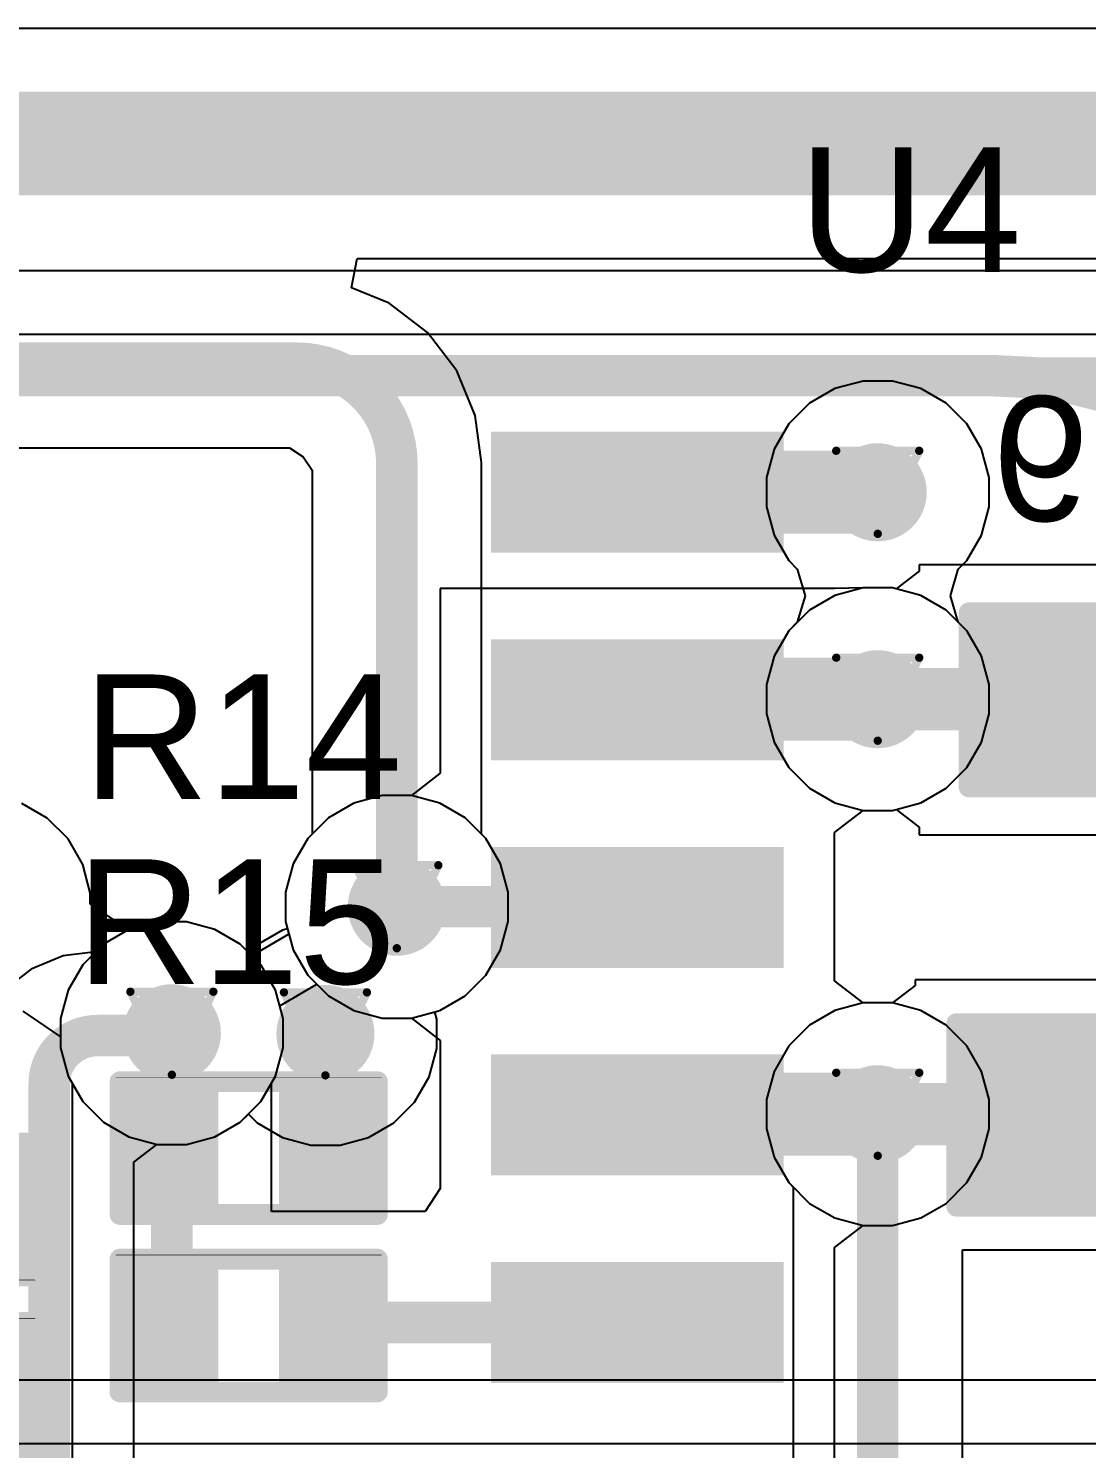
# Model space of a CAD drawing. Header units: inches. Extents: x 0 to 35.2, y -0.7 to 15.9.
# Drawn here: x 1.9384 to 2.1933, y 0.8435 to 1.1857 of the extents above; entities that cross this region are included whole.
import ezdxf

# ---------------------------------------------------------------- set-up
doc = ezdxf.new("R2010")
doc.units = ezdxf.units.IN
doc.header["$MEASUREMENT"] = 0
for name, color, linetype in [('Bottom Layer', 5, 'Continuous'), ('Bottom Overlay', 54, 'Continuous'), ('Bottom Paste', 16, 'Continuous'), ('Bottom Solder', 6, 'Continuous'), ('Drill Drawing', 1, 'Continuous'), ('GND1', 16, 'Continuous'), ('GND2', 76, 'Continuous'), ('Top Layer', 1, 'Continuous'), ('Top Overlay', 2, 'Continuous'), ('Top Paste', 8, 'Continuous'), ('Top Solder', 216, 'Continuous'), ('Via Holes', 16, 'Continuous')]:
    doc.layers.add(name, color=color, linetype=linetype)
doc.styles.add('Arial', font='', dxfattribs={"height": 0.2})
doc.styles.get('Arial').set_extended_font_data('Arial')

# ---------------------------------------------------------------- blocks, each defined once
blk = doc.blocks.new('SOIC_16_300____23')
at = {"layer": 'Top Layer'}
for points in [[(0.15945, 0.03681), (0.22441, 0.03681), (0.22441, 0.01319), (0.15945, 0.01319)], [(0.15945, -0.01319), (0.22441, -0.01319), (0.22441, -0.03681), (0.15945, -0.03681)], [(0.15945, -0.06319), (0.22441, -0.06319), (0.22441, -0.08681), (0.15945, -0.08681)], [(0.15945, -0.11319), (0.22441, -0.11319), (0.22441, -0.13681), (0.15945, -0.13681)], [(0.15945, -0.16319), (0.22441, -0.16319), (0.22441, -0.18681), (0.15945, -0.18681)]]:
    blk.add_hatch(color=1, dxfattribs=at).paths.add_polyline_path(points)
at = {"layer": 'Top Paste'}
for points in [[(0.15945, 0.03681), (0.22441, 0.03681), (0.22441, 0.01319), (0.15945, 0.01319)], [(0.15945, -0.01319), (0.22441, -0.01319), (0.22441, -0.03681), (0.15945, -0.03681)], [(0.15945, -0.06319), (0.22441, -0.06319), (0.22441, -0.08681), (0.15945, -0.08681)], [(0.15945, -0.11319), (0.22441, -0.11319), (0.22441, -0.13681), (0.15945, -0.13681)], [(0.15945, -0.16319), (0.22441, -0.16319), (0.22441, -0.18681), (0.15945, -0.18681)]]:
    blk.add_hatch(color=8, dxfattribs=at).paths.add_polyline_path(points)
at = {"layer": 'Top Solder'}
for points in [[(0.15669, 0.03957), (0.22717, 0.03957), (0.22717, 0.01043), (0.15669, 0.01043)], [(0.15669, -0.01043), (0.22717, -0.01043), (0.22717, -0.03957), (0.15669, -0.03957)], [(0.15669, -0.06043), (0.22717, -0.06043), (0.22717, -0.08957), (0.15669, -0.08957)], [(0.15669, -0.11043), (0.22717, -0.11043), (0.22717, -0.13957), (0.15669, -0.13957)], [(0.15669, -0.16043), (0.22717, -0.16043), (0.22717, -0.18957), (0.15669, -0.18957)]]:
    blk.add_hatch(color=216, dxfattribs=at).paths.add_polyline_path(points)
at = {"layer": 'Top Overlay', "const_width": 0.005}
blk.add_lwpolyline([(0.151, -0.205), (-0.142, -0.205)], dxfattribs=at)
at = {"layer": 'Top Overlay', "const_width": 0.0025}
blk.add_lwpolyline([(0.14975, -0.205, 1), (0.15225, -0.205, 1)], format="xyb", close=True, dxfattribs=at)
blk = doc.blocks.new('S______B______B_33')
at = {"layer": 'Bottom Layer'}
for points in [[(-0.015, 0.0175), (-0.015, -0.0175), (-0.045, -0.0175), (-0.045, 0.0175)], [(0.045, 0.0175), (0.045, -0.0175), (0.015, -0.0175), (0.015, 0.0175)]]:
    blk.add_hatch(color=5, dxfattribs=at).paths.add_polyline_path(points)
at = {"layer": 'Bottom Paste'}
for points in [[(-0.015, 0.0175), (-0.015, -0.0175), (-0.045, -0.0175), (-0.045, 0.0175)], [(0.045, 0.0175), (0.045, -0.0175), (0.015, -0.0175), (0.015, 0.0175)]]:
    blk.add_hatch(color=16, dxfattribs=at).paths.add_polyline_path(points)
at = {"layer": 'Bottom Solder'}
for points in [[(-0.011, 0.0215), (-0.011, -0.0215), (-0.049, -0.0215), (-0.049, 0.0215)], [(0.049, 0.0215), (0.049, -0.0215), (0.011, -0.0215), (0.011, 0.0215)]]:
    blk.add_hatch(color=6, dxfattribs=at).paths.add_polyline_path(points)
at = {"layer": 'Bottom Overlay', "const_width": 0.005}
for points in [[(0.05, 0.022), (-0.05, 0.022)], [(-0.05, 0.022), (-0.05, -0.022)], [(0.05, 0.022), (0.05, -0.022)], [(0.05, -0.022), (-0.05, -0.022)]]:
    blk.add_lwpolyline(points, dxfattribs=at)
at = {"layer": 'Bottom Overlay', "const_width": 0.0025}
for points in [[(-0.05125, 0.022, 1), (-0.04875, 0.022, 1)], [(-0.05125, 0.022, 1), (-0.04875, 0.022, 1)], [(0.04875, 0.022, 1), (0.05125, 0.022, 1)], [(0.04875, 0.022, 1), (0.05125, 0.022, 1)], [(-0.05125, -0.022, 1), (-0.04875, -0.022, 1)], [(-0.05125, -0.022, 1), (-0.04875, -0.022, 1)], [(0.04875, -0.022, 1), (0.05125, -0.022, 1)], [(0.04875, -0.022, 1), (0.05125, -0.022, 1)]]:
    blk.add_lwpolyline(points, format="xyb", close=True, dxfattribs=at)
blk = doc.blocks.new('R___0402_43')
at = {"layer": 'Top Layer'}
for points in [[(-0.0275, -0.0125), (-0.0275, 0.0125), (-0.0095, 0.0125), (-0.0095, -0.0125)], [(0.0095, -0.0125), (0.0095, 0.0125), (0.0275, 0.0125), (0.0275, -0.0125)]]:
    blk.add_hatch(color=1, dxfattribs=at).paths.add_polyline_path(points)
at = {"layer": 'Top Paste'}
for points in [[(-0.0275, -0.0125), (-0.0275, 0.0125), (-0.0095, 0.0125), (-0.0095, -0.0125)], [(0.0095, -0.0125), (0.0095, 0.0125), (0.0275, 0.0125), (0.0275, -0.0125)]]:
    blk.add_hatch(color=8, dxfattribs=at).paths.add_polyline_path(points)
at = {"layer": 'Top Solder'}
for points in [[(-0.02967, -0.01467), (-0.02967, 0.01467), (-0.00733, 0.01467), (-0.00733, -0.01467)], [(0.00733, -0.01467), (0.00733, 0.01467), (0.02967, 0.01467), (0.02967, -0.01467)]]:
    blk.add_hatch(color=216, dxfattribs=at).paths.add_polyline_path(points)
at = {"layer": 'Top Overlay'}
for points, const_width in [([(-0.031, -0.016), (-0.031, 0.016)], 0.005), ([(-0.031, 0.016), (0.031, 0.016)], 0.005), ([(0.031, -0.016), (0.031, 0.016)], 0.005), ([(-0.031, -0.016), (0.031, -0.016)], 0.005), ([(-0.032, -0.017), (0.032, -0.017)], 0.000127)]:
    blk.add_lwpolyline(points, dxfattribs=dict(at, const_width=const_width))
for points, const_width in [([(-0.03225, 0.016, 1), (-0.02975, 0.016, 1)], 0.0025), ([(-0.03225, 0.016, 1), (-0.02975, 0.016, 1)], 0.0025), ([(0.02975, 0.016, 1), (0.03225, 0.016, 1)], 0.0025), ([(0.02975, 0.016, 1), (0.03225, 0.016, 1)], 0.0025), ([(-0.03225, -0.016, 1), (-0.02975, -0.016, 1)], 0.0025), ([(-0.03225, -0.016, 1), (-0.02975, -0.016, 1)], 0.0025), ([(0.02975, -0.016, 1), (0.03225, -0.016, 1)], 0.0025), ([(0.02975, -0.016, 1), (0.03225, -0.016, 1)], 0.0025), ([(-0.03203, -0.017, 1), (-0.03197, -0.017, 1)], 0.0000635), ([(0.03197, -0.017, 1), (0.03203, -0.017, 1)], 0.0000635)]:
    blk.add_lwpolyline(points, format="xyb", close=True, dxfattribs=dict(at, const_width=const_width))
blk = doc.blocks.new('R___0402_44')
at = {"layer": 'Top Layer'}
for points in [[(-0.0275, -0.0125), (-0.0275, 0.0125), (-0.0095, 0.0125), (-0.0095, -0.0125)], [(0.0095, -0.0125), (0.0095, 0.0125), (0.0275, 0.0125), (0.0275, -0.0125)]]:
    blk.add_hatch(color=1, dxfattribs=at).paths.add_polyline_path(points)
at = {"layer": 'Top Paste'}
for points in [[(-0.0275, -0.0125), (-0.0275, 0.0125), (-0.0095, 0.0125), (-0.0095, -0.0125)], [(0.0095, -0.0125), (0.0095, 0.0125), (0.0275, 0.0125), (0.0275, -0.0125)]]:
    blk.add_hatch(color=8, dxfattribs=at).paths.add_polyline_path(points)
at = {"layer": 'Top Solder'}
for points in [[(-0.02967, -0.01467), (-0.02967, 0.01467), (-0.00733, 0.01467), (-0.00733, -0.01467)], [(0.00733, -0.01467), (0.00733, 0.01467), (0.02967, 0.01467), (0.02967, -0.01467)]]:
    blk.add_hatch(color=216, dxfattribs=at).paths.add_polyline_path(points)
at = {"layer": 'Top Overlay'}
for points, const_width in [([(-0.031, 0.016), (-0.031, -0.016)], 0.005), ([(0.031, 0.016), (-0.031, 0.016)], 0.005), ([(0.031, 0.016), (0.031, -0.016)], 0.005), ([(0.031, -0.016), (-0.031, -0.016)], 0.005), ([(0.032, -0.017), (-0.032, -0.017)], 0.000127)]:
    blk.add_lwpolyline(points, dxfattribs=dict(at, const_width=const_width))
for points, const_width in [([(-0.03225, 0.016, 1), (-0.02975, 0.016, 1)], 0.0025), ([(-0.03225, 0.016, 1), (-0.02975, 0.016, 1)], 0.0025), ([(0.02975, 0.016, 1), (0.03225, 0.016, 1)], 0.0025), ([(0.02975, 0.016, 1), (0.03225, 0.016, 1)], 0.0025), ([(-0.03225, -0.016, 1), (-0.02975, -0.016, 1)], 0.0025), ([(-0.03225, -0.016, 1), (-0.02975, -0.016, 1)], 0.0025), ([(0.02975, -0.016, 1), (0.03225, -0.016, 1)], 0.0025), ([(0.02975, -0.016, 1), (0.03225, -0.016, 1)], 0.0025), ([(-0.03203, -0.017, 1), (-0.03197, -0.017, 1)], 0.0000635), ([(0.03197, -0.017, 1), (0.03203, -0.017, 1)], 0.0000635)]:
    blk.add_lwpolyline(points, format="xyb", close=True, dxfattribs=dict(at, const_width=const_width))
blk = doc.blocks.new('R___0603_B_90')
at = {"layer": 'Bottom Layer'}
for points in [[(-0.045, -0.0175), (-0.045, 0.0175), (-0.015, 0.0175), (-0.015, -0.0175)], [(0.015, -0.0175), (0.015, 0.0175), (0.045, 0.0175), (0.045, -0.0175)]]:
    blk.add_hatch(color=5, dxfattribs=at).paths.add_polyline_path(points)
at = {"layer": 'Bottom Paste'}
for points in [[(-0.045, -0.0175), (-0.045, 0.0175), (-0.015, 0.0175), (-0.015, -0.0175)], [(0.015, -0.0175), (0.015, 0.0175), (0.045, 0.0175), (0.045, -0.0175)]]:
    blk.add_hatch(color=16, dxfattribs=at).paths.add_polyline_path(points)
at = {"layer": 'Bottom Solder'}
for points in [[(-0.049, -0.0215), (-0.049, 0.0215), (-0.011, 0.0215), (-0.011, -0.0215)], [(0.011, -0.0215), (0.011, 0.0215), (0.049, 0.0215), (0.049, -0.0215)]]:
    blk.add_hatch(color=6, dxfattribs=at).paths.add_polyline_path(points)
at = {"layer": 'Bottom Overlay', "const_width": 0.005}
for points in [[(-0.048, 0.021), (0.048, 0.021)], [(-0.048, -0.021), (-0.048, 0.021)], [(0.048, -0.021), (0.048, 0.021)], [(-0.048, -0.021), (0.048, -0.021)]]:
    blk.add_lwpolyline(points, dxfattribs=at)
at = {"layer": 'Bottom Overlay', "const_width": 0.0025}
for points in [[(-0.04925, 0.021, 1), (-0.04675, 0.021, 1)], [(-0.04925, 0.021, 1), (-0.04675, 0.021, 1)], [(0.04675, 0.021, 1), (0.04925, 0.021, 1)], [(0.04675, 0.021, 1), (0.04925, 0.021, 1)], [(-0.04925, -0.021, 1), (-0.04675, -0.021, 1)], [(-0.04925, -0.021, 1), (-0.04675, -0.021, 1)], [(0.04675, -0.021, 1), (0.04925, -0.021, 1)], [(0.04675, -0.021, 1), (0.04925, -0.021, 1)]]:
    blk.add_lwpolyline(points, format="xyb", close=True, dxfattribs=at)
blk = doc.blocks.new('R___0402_94')
at = {"layer": 'Top Layer'}
for points in [[(-0.0275, -0.0125), (-0.0275, 0.0125), (-0.0095, 0.0125), (-0.0095, -0.0125)], [(0.0095, -0.0125), (0.0095, 0.0125), (0.0275, 0.0125), (0.0275, -0.0125)]]:
    blk.add_hatch(color=1, dxfattribs=at).paths.add_polyline_path(points)
at = {"layer": 'Top Paste'}
for points in [[(-0.0275, -0.0125), (-0.0275, 0.0125), (-0.0095, 0.0125), (-0.0095, -0.0125)], [(0.0095, -0.0125), (0.0095, 0.0125), (0.0275, 0.0125), (0.0275, -0.0125)]]:
    blk.add_hatch(color=8, dxfattribs=at).paths.add_polyline_path(points)
at = {"layer": 'Top Solder'}
for points in [[(-0.02967, -0.01467), (-0.02967, 0.01467), (-0.00733, 0.01467), (-0.00733, -0.01467)], [(0.00733, -0.01467), (0.00733, 0.01467), (0.02967, 0.01467), (0.02967, -0.01467)]]:
    blk.add_hatch(color=216, dxfattribs=at).paths.add_polyline_path(points)
at = {"layer": 'Top Overlay'}
for points, const_width in [([(0.031, 0.016), (-0.031, 0.016)], 0.005), ([(-0.031, 0.016), (-0.031, -0.016)], 0.005), ([(0.031, 0.016), (0.031, -0.016)], 0.005), ([(0.031, -0.016), (-0.031, -0.016)], 0.005), ([(0.032, -0.017), (-0.032, -0.017)], 0.000127)]:
    blk.add_lwpolyline(points, dxfattribs=dict(at, const_width=const_width))
for points, const_width in [([(-0.03225, 0.016, 1), (-0.02975, 0.016, 1)], 0.0025), ([(-0.03225, 0.016, 1), (-0.02975, 0.016, 1)], 0.0025), ([(0.02975, 0.016, 1), (0.03225, 0.016, 1)], 0.0025), ([(0.02975, 0.016, 1), (0.03225, 0.016, 1)], 0.0025), ([(-0.03225, -0.016, 1), (-0.02975, -0.016, 1)], 0.0025), ([(-0.03225, -0.016, 1), (-0.02975, -0.016, 1)], 0.0025), ([(0.02975, -0.016, 1), (0.03225, -0.016, 1)], 0.0025), ([(0.02975, -0.016, 1), (0.03225, -0.016, 1)], 0.0025), ([(-0.03203, -0.017, 1), (-0.03197, -0.017, 1)], 0.0000635), ([(0.03197, -0.017, 1), (0.03203, -0.017, 1)], 0.0000635)]:
    blk.add_lwpolyline(points, format="xyb", close=True, dxfattribs=dict(at, const_width=const_width))
blk = doc.blocks.new('R___0402_95')
at = {"layer": 'Top Layer'}
for points in [[(-0.0275, -0.0125), (-0.0275, 0.0125), (-0.0095, 0.0125), (-0.0095, -0.0125)], [(0.0095, -0.0125), (0.0095, 0.0125), (0.0275, 0.0125), (0.0275, -0.0125)]]:
    blk.add_hatch(color=1, dxfattribs=at).paths.add_polyline_path(points)
at = {"layer": 'Top Paste'}
for points in [[(-0.0275, -0.0125), (-0.0275, 0.0125), (-0.0095, 0.0125), (-0.0095, -0.0125)], [(0.0095, -0.0125), (0.0095, 0.0125), (0.0275, 0.0125), (0.0275, -0.0125)]]:
    blk.add_hatch(color=8, dxfattribs=at).paths.add_polyline_path(points)
at = {"layer": 'Top Solder'}
for points in [[(-0.02967, -0.01467), (-0.02967, 0.01467), (-0.00733, 0.01467), (-0.00733, -0.01467)], [(0.00733, -0.01467), (0.00733, 0.01467), (0.02967, 0.01467), (0.02967, -0.01467)]]:
    blk.add_hatch(color=216, dxfattribs=at).paths.add_polyline_path(points)
at = {"layer": 'Top Overlay'}
for points, const_width in [([(0.031, 0.016), (-0.031, 0.016)], 0.005), ([(-0.031, 0.016), (-0.031, -0.016)], 0.005), ([(0.031, 0.016), (0.031, -0.016)], 0.005), ([(0.031, -0.016), (-0.031, -0.016)], 0.005), ([(0.032, -0.017), (-0.032, -0.017)], 0.000127)]:
    blk.add_lwpolyline(points, dxfattribs=dict(at, const_width=const_width))
for points, const_width in [([(-0.03225, 0.016, 1), (-0.02975, 0.016, 1)], 0.0025), ([(-0.03225, 0.016, 1), (-0.02975, 0.016, 1)], 0.0025), ([(0.02975, 0.016, 1), (0.03225, 0.016, 1)], 0.0025), ([(0.02975, 0.016, 1), (0.03225, 0.016, 1)], 0.0025), ([(-0.03225, -0.016, 1), (-0.02975, -0.016, 1)], 0.0025), ([(-0.03225, -0.016, 1), (-0.02975, -0.016, 1)], 0.0025), ([(0.02975, -0.016, 1), (0.03225, -0.016, 1)], 0.0025), ([(0.02975, -0.016, 1), (0.03225, -0.016, 1)], 0.0025), ([(-0.03203, -0.017, 1), (-0.03197, -0.017, 1)], 0.0000635), ([(0.03197, -0.017, 1), (0.03203, -0.017, 1)], 0.0000635)]:
    blk.add_lwpolyline(points, format="xyb", close=True, dxfattribs=dict(at, const_width=const_width))

msp = doc.modelspace()

# ---------------------------------------------------------------- hatches: boundary and pattern name
at = {"layer": 'Bottom Layer'}
h = msp.add_hatch(color=5, dxfattribs=at)
edge = h.paths.add_edge_path()
edge.add_arc((2.14296, 1.07389), 0.01181, 0, 360)
h = msp.add_hatch(color=5, dxfattribs=at)
edge = h.paths.add_edge_path()
edge.add_arc((2.14296, 1.02404), 0.01181, 0, 360)
h = msp.add_hatch(color=5, dxfattribs=at)
edge = h.paths.add_edge_path()
edge.add_arc((2.02712, 0.97404), 0.01181, 0, 360)
h = msp.add_hatch(color=5, dxfattribs=at)
edge = h.paths.add_edge_path()
edge.add_arc((1.97293, 0.94356), 0.01181, 0, 360)
h = msp.add_hatch(color=5, dxfattribs=at)
edge = h.paths.add_edge_path()
edge.add_arc((2.00992, 0.94341), 0.01181, 0, 360)
h = msp.add_hatch(color=5, dxfattribs=at)
edge = h.paths.add_edge_path()
edge.add_arc((2.14296, 0.92404), 0.01181, 0, 360)
at = {"layer": 'GND1'}
h = msp.add_hatch(color=16, dxfattribs=at)
edge = h.paths.add_edge_path()
edge.add_arc((2.14296, 1.07389), 0.01181, 0, 360)
h = msp.add_hatch(color=16, dxfattribs=at)
edge = h.paths.add_edge_path()
edge.add_arc((2.14296, 1.02404), 0.01181, 0, 360)
h = msp.add_hatch(color=16, dxfattribs=at)
edge = h.paths.add_edge_path()
edge.add_arc((2.02712, 0.97404), 0.01181, 0, 360)
h = msp.add_hatch(color=16, dxfattribs=at)
edge = h.paths.add_edge_path()
edge.add_arc((1.97293, 0.94356), 0.01181, 0, 360)
h = msp.add_hatch(color=16, dxfattribs=at)
edge = h.paths.add_edge_path()
edge.add_arc((2.00992, 0.94341), 0.01181, 0, 360)
h = msp.add_hatch(color=16, dxfattribs=at)
edge = h.paths.add_edge_path()
edge.add_arc((2.14296, 0.92404), 0.01181, 0, 360)
at = {"layer": 'GND2'}
h = msp.add_hatch(color=76, dxfattribs=at)
edge = h.paths.add_edge_path()
edge.add_arc((2.14296, 1.07389), 0.01181, 0, 360)
h = msp.add_hatch(color=76, dxfattribs=at)
edge = h.paths.add_edge_path()
edge.add_arc((2.14296, 1.02404), 0.01181, 0, 360)
h = msp.add_hatch(color=76, dxfattribs=at)
edge = h.paths.add_edge_path()
edge.add_arc((2.02712, 0.97404), 0.01181, 0, 360)
h = msp.add_hatch(color=76, dxfattribs=at)
edge = h.paths.add_edge_path()
edge.add_arc((1.97293, 0.94356), 0.01181, 0, 360)
h = msp.add_hatch(color=76, dxfattribs=at)
edge = h.paths.add_edge_path()
edge.add_arc((2.00992, 0.94341), 0.01181, 0, 360)
h = msp.add_hatch(color=76, dxfattribs=at)
edge = h.paths.add_edge_path()
edge.add_arc((2.14296, 0.92404), 0.01181, 0, 360)
at = {"layer": 'Top Layer'}
h = msp.add_hatch(color=1, dxfattribs=at)
edge = h.paths.add_edge_path()
edge.add_arc((2.14296, 1.07389), 0.01181, 0, 360)
h = msp.add_hatch(color=1, dxfattribs=at)
edge = h.paths.add_edge_path()
edge.add_arc((2.14296, 1.02404), 0.01181, 0, 360)
h = msp.add_hatch(color=1, dxfattribs=at)
edge = h.paths.add_edge_path()
edge.add_arc((2.02712, 0.97404), 0.01181, 0, 360)
h = msp.add_hatch(color=1, dxfattribs=at)
edge = h.paths.add_edge_path()
edge.add_arc((1.97293, 0.94356), 0.01181, 0, 360)
h = msp.add_hatch(color=1, dxfattribs=at)
edge = h.paths.add_edge_path()
edge.add_arc((2.00992, 0.94341), 0.01181, 0, 360)
h = msp.add_hatch(color=1, dxfattribs=at)
edge = h.paths.add_edge_path()
edge.add_arc((2.14296, 0.92404), 0.01181, 0, 360)
at = {"layer": 'Via Holes'}
h = msp.add_hatch(color=7, dxfattribs=at)
edge = h.paths.add_edge_path()
edge.add_arc((2.14296, 1.07389), 0.00591, 0, 360)
h = msp.add_hatch(color=7, dxfattribs=at)
edge = h.paths.add_edge_path()
edge.add_arc((2.14296, 1.02404), 0.00591, 0, 360)
h = msp.add_hatch(color=7, dxfattribs=at)
edge = h.paths.add_edge_path()
edge.add_arc((2.02712, 0.97404), 0.00591, 0, 360)
h = msp.add_hatch(color=7, dxfattribs=at)
edge = h.paths.add_edge_path()
edge.add_arc((1.97293, 0.94356), 0.00591, 0, 360)
h = msp.add_hatch(color=7, dxfattribs=at)
edge = h.paths.add_edge_path()
edge.add_arc((2.00992, 0.94341), 0.00591, 0, 360)
h = msp.add_hatch(color=7, dxfattribs=at)
edge = h.paths.add_edge_path()
edge.add_arc((2.14296, 0.92404), 0.00591, 0, 360)

# ---------------------------------------------------------------- linework, layer by layer
at = {"layer": 'Bottom Layer'}
for p, q in [((2.27209, 1.18565), (1.6779, 1.18565)), ((2.01618, 1.12318), (2.01757, 1.13018)), ((2.01757, 1.13018), (2.27209, 1.13018)), ((2.02525, 1.11942), (2.01618, 1.12318)), ((2.03447, 1.11235), (2.02525, 1.11942)), ((2.04154, 1.10313), (2.03447, 1.11235)), ((2.04598, 1.0924), (2.04154, 1.10313)), ((2.04748, 1.08105), (2.04598, 1.0924)), ((1.72006, 1.08461), (2.00129, 1.08461)), ((2.00129, 1.08461), (2.00452, 1.0824)), ((2.00452, 1.0824), (2.00673, 1.07918)), ((2.00673, 1.07918), (2.00673, 0.99156)), ((2.04751, 1.08088), (2.04748, 1.08105)), ((2.04751, 0.99156), (2.04751, 1.08088)), ((2.15297, 1.05486), (2.14742, 1.0506)), ((2.21648, 1.05639), (2.15297, 1.05639)), ((2.15297, 1.05639), (2.15297, 1.05486)), ((2.13943, 1.05085), (2.13261, 1.04902)), ((2.14649, 1.05085), (2.13943, 1.05085)), ((2.14742, 1.0506), (2.14649, 1.05085)), ((2.13261, 1.04902), (2.1265, 1.04549)), ((2.1265, 1.04549), (2.12151, 1.0405)), ((2.12151, 1.0405), (2.11798, 1.03438)), ((2.11798, 1.03438), (2.11615, 1.02757)), ((2.11615, 1.02757), (2.11615, 1.02051)), ((2.11615, 1.02051), (2.11798, 1.01369)), ((2.11798, 1.01369), (2.12151, 1.00757)), ((2.12151, 1.00757), (2.1265, 1.00258)), ((2.1265, 1.00258), (2.13261, 0.99905)), ((2.13261, 0.99905), (2.13943, 0.99722)), ((2.13943, 0.99722), (2.14649, 0.99722)), ((2.14649, 0.99722), (2.14742, 0.99747)), ((2.14742, 0.99747), (2.15297, 0.99321)), ((2.15297, 0.99321), (2.15297, 0.99139)), ((2.00567, 0.9905), (2.00214, 0.98438)), ((2.00673, 0.99156), (2.00567, 0.9905)), ((2.04857, 0.9905), (2.04751, 0.99156)), ((2.0521, 0.98438), (2.04857, 0.9905)), ((2.15297, 0.99139), (2.27297, 0.99139)), ((2.00214, 0.98438), (2.00031, 0.97757)), ((2.05393, 0.97757), (2.0521, 0.98438)), ((2.00031, 0.97757), (2.00031, 0.97051)), ((2.05393, 0.97051), (2.05393, 0.97757)), ((1.96258, 0.96854), (1.95647, 0.96501)), ((1.9694, 0.97037), (1.96258, 0.96854)), ((1.97646, 0.97037), (1.9694, 0.97037)), ((1.98328, 0.96854), (1.97646, 0.97037)), ((1.98939, 0.96501), (1.98328, 0.96854)), ((2.00031, 0.97051), (2.00214, 0.96369)), ((2.0521, 0.96369), (2.05393, 0.97051)), ((1.95647, 0.96501), (1.95481, 0.96335)), ((1.99438, 0.96002), (1.98939, 0.96501)), ((1.94675, 0.96219), (1.93906, 0.959)), ((1.95323, 0.96304), (1.94675, 0.96219)), ((1.95481, 0.96335), (1.95323, 0.96304)), ((2.00214, 0.96369), (2.00567, 0.95757)), ((2.04857, 0.95757), (2.0521, 0.96369)), ((1.93906, 0.959), (1.93245, 0.95393)), ((1.99791, 0.9539), (1.99438, 0.96002)), ((2.00567, 0.95757), (2.01066, 0.95258)), ((2.04358, 0.95258), (2.04857, 0.95757)), ((2.15197, 0.95505), (2.14649, 0.95085)), ((2.21197, 0.95639), (2.15197, 0.95639)), ((2.15197, 0.95639), (2.15197, 0.95505)), ((1.99974, 0.94709), (1.99791, 0.9539)), ((2.01066, 0.95258), (2.01677, 0.94905)), ((2.03747, 0.94905), (2.04358, 0.95258)), ((2.01677, 0.94905), (2.02359, 0.94722)), ((2.03065, 0.94722), (2.03747, 0.94905)), ((2.13261, 0.94902), (2.1265, 0.94549)), ((2.13943, 0.95085), (2.13261, 0.94902)), ((2.14649, 0.95085), (2.13943, 0.95085)), ((1.99974, 0.94003), (1.99974, 0.94709)), ((2.02359, 0.94722), (2.03065, 0.94722)), ((2.1265, 0.94549), (2.12151, 0.9405)), ((1.99791, 0.93321), (1.99974, 0.94003)), ((2.12151, 0.9405), (2.11798, 0.93438)), ((2.11798, 0.93438), (2.11615, 0.92756)), ((1.99438, 0.92709), (1.99791, 0.93321)), ((2.11615, 0.92756), (2.11615, 0.92051)), ((1.98939, 0.9221), (1.99438, 0.92709)), ((1.98328, 0.91857), (1.98939, 0.9221)), ((2.11615, 0.92051), (2.11798, 0.91369)), ((1.97646, 0.91674), (1.98328, 0.91857)), ((1.96377, 0.9125), (1.96933, 0.91676)), ((1.96933, 0.91676), (1.9694, 0.91674)), ((1.9694, 0.91674), (1.97646, 0.91674)), ((2.11798, 0.91369), (2.12151, 0.90757)), ((1.96377, 0.77164), (1.96377, 0.9125)), ((2.12151, 0.90757), (2.12257, 0.90651)), ((2.12257, 0.90651), (2.12257, 0.73439)), ((2.16335, 0.75639), (2.16335, 0.89139)), ((2.16335, 0.89139), (2.21197, 0.89139))]:
    msp.add_line(p, q, dxfattribs=at)
for points, const_width in [([(1.64111, 1.15791), (2.27209, 1.15791)], 0.025), ([(1.45381, 1.105), (2.003, 1.105)], 0.01), ([(2.02712, 0.97404), (2.02712, 1.08088)], 0.01), ([(2.14296, 1.02404), (2.18197, 1.02404)], 0.015), ([(1.955, 0.943), (1.97293, 0.943)], 0.01), ([(1.97293, 0.943), (1.97293, 0.94356)], 0.01), ([(1.94338, 0.68507), (1.94338, 0.93138)], 0.01), ([(2.14296, 0.92404), (2.18197, 0.92404)], 0.015), ([(2.14296, 0.72643), (2.14296, 0.92404)], 0.01), ([(2.18197, 0.92389), (2.18197, 0.92404)], 0.01)]:
    msp.add_lwpolyline(points, dxfattribs=dict(at, const_width=const_width))
for points, const_width in [([(2.0005, 1.105, 1), (2.0055, 1.105, 1)], 0.005), ([(2.0005, 1.105, 1), (2.0055, 1.105, 1)], 0.005), ([(2.02462, 1.08088, 1), (2.02962, 1.08088, 1)], 0.005), ([(2.02462, 1.08088, 1), (2.02962, 1.08088, 1)], 0.005), ([(2.13921, 1.02404, 1), (2.14671, 1.02404, 1)], 0.0075), ([(2.17822, 1.02404, 1), (2.18572, 1.02404, 1)], 0.0075), ([(2.02462, 0.97404, 1), (2.02962, 0.97404, 1)], 0.005), ([(1.9525, 0.943, 1), (1.9575, 0.943, 1)], 0.005), ([(1.9525, 0.943, 1), (1.9575, 0.943, 1)], 0.005), ([(1.97043, 0.94356, 1), (1.97543, 0.94356, 1)], 0.005), ([(1.97043, 0.943, 1), (1.97543, 0.943, 1)], 0.005), ([(1.97043, 0.943, 1), (1.97543, 0.943, 1)], 0.005), ([(1.94088, 0.93138, 1), (1.94588, 0.93138, 1)], 0.005), ([(1.94088, 0.93138, 1), (1.94588, 0.93138, 1)], 0.005), ([(2.13921, 0.92404, 1), (2.14671, 0.92404, 1)], 0.0075), ([(2.17822, 0.92404, 1), (2.18572, 0.92404, 1)], 0.0075), ([(2.14046, 0.92404, 1), (2.14546, 0.92404, 1)], 0.005), ([(2.17947, 0.92404, 1), (2.18447, 0.92404, 1)], 0.005), ([(2.17947, 0.92389, 1), (2.18447, 0.92389, 1)], 0.005)]:
    msp.add_lwpolyline(points, format="xyb", close=True, dxfattribs=dict(at, const_width=const_width))
at = {"layer": 'Bottom Layer', "const_width": 0.01}
for points in [[(2.003, 1.105, -0.414214), (2.02712, 1.08088)], [(1.94338, 0.93138, -0.414214), (1.955, 0.943)]]:
    msp.add_lwpolyline(points, format="xyb", dxfattribs=at)
at = {"layer": 'Drill Drawing', "const_width": 0.002}
for points in [[(2.13296, 1.08389), (2.15296, 1.08389)], [(2.13296, 1.08389), (2.14296, 1.06389)], [(2.14296, 1.06389), (2.15296, 1.08389)], [(2.13296, 1.03404), (2.15296, 1.03404)], [(2.13296, 1.03404), (2.14296, 1.01404)], [(2.14296, 1.01404), (2.15296, 1.03404)], [(2.01712, 0.98404), (2.03712, 0.98404)], [(2.01712, 0.98404), (2.02712, 0.96404)], [(2.02712, 0.96404), (2.03712, 0.98404)], [(1.96293, 0.95356), (1.98293, 0.95356)], [(1.96293, 0.95356), (1.97293, 0.93356)], [(1.97293, 0.93356), (1.98293, 0.95356)], [(1.99992, 0.95341), (2.01992, 0.95341)], [(1.99992, 0.95341), (2.00992, 0.93341)], [(2.00992, 0.93341), (2.01992, 0.95341)], [(2.13296, 0.93404), (2.15296, 0.93404)], [(2.13296, 0.93404), (2.14296, 0.91404)], [(2.14296, 0.91404), (2.15296, 0.93404)]]:
    msp.add_lwpolyline(points, dxfattribs=at)
at = {"layer": 'Drill Drawing', "const_width": 0.001}
for points in [[(2.13246, 1.08389, 1), (2.13346, 1.08389, 1)], [(2.13246, 1.08389, 1), (2.13346, 1.08389, 1)], [(2.15246, 1.08389, 1), (2.15346, 1.08389, 1)], [(2.15246, 1.08389, 1), (2.15346, 1.08389, 1)], [(2.14246, 1.06389, 1), (2.14346, 1.06389, 1)], [(2.14246, 1.06389, 1), (2.14346, 1.06389, 1)], [(2.13246, 1.03404, 1), (2.13346, 1.03404, 1)], [(2.13246, 1.03404, 1), (2.13346, 1.03404, 1)], [(2.15246, 1.03404, 1), (2.15346, 1.03404, 1)], [(2.15246, 1.03404, 1), (2.15346, 1.03404, 1)], [(2.14246, 1.01404, 1), (2.14346, 1.01404, 1)], [(2.14246, 1.01404, 1), (2.14346, 1.01404, 1)], [(2.01662, 0.98404, 1), (2.01762, 0.98404, 1)], [(2.01662, 0.98404, 1), (2.01762, 0.98404, 1)], [(2.03662, 0.98404, 1), (2.03762, 0.98404, 1)], [(2.03662, 0.98404, 1), (2.03762, 0.98404, 1)], [(2.02662, 0.96404, 1), (2.02762, 0.96404, 1)], [(2.02662, 0.96404, 1), (2.02762, 0.96404, 1)], [(1.96243, 0.95356, 1), (1.96343, 0.95356, 1)], [(1.96243, 0.95356, 1), (1.96343, 0.95356, 1)], [(1.98243, 0.95356, 1), (1.98343, 0.95356, 1)], [(1.98243, 0.95356, 1), (1.98343, 0.95356, 1)], [(1.99942, 0.95341, 1), (2.00042, 0.95341, 1)], [(1.99942, 0.95341, 1), (2.00042, 0.95341, 1)], [(2.01942, 0.95341, 1), (2.02042, 0.95341, 1)], [(2.01942, 0.95341, 1), (2.02042, 0.95341, 1)], [(1.97243, 0.93356, 1), (1.97343, 0.93356, 1)], [(1.97243, 0.93356, 1), (1.97343, 0.93356, 1)], [(2.00942, 0.93341, 1), (2.01042, 0.93341, 1)], [(2.00942, 0.93341, 1), (2.01042, 0.93341, 1)], [(2.13246, 0.93404, 1), (2.13346, 0.93404, 1)], [(2.13246, 0.93404, 1), (2.13346, 0.93404, 1)], [(2.15246, 0.93404, 1), (2.15346, 0.93404, 1)], [(2.15246, 0.93404, 1), (2.15346, 0.93404, 1)], [(2.14246, 0.91404, 1), (2.14346, 0.91404, 1)], [(2.14246, 0.91404, 1), (2.14346, 0.91404, 1)]]:
    msp.add_lwpolyline(points, format="xyb", close=True, dxfattribs=at)
at = {"layer": 'GND1'}
for p, q in [((2.13943, 1.05085), (2.13261, 1.04902)), ((2.14649, 1.05085), (2.13943, 1.05085)), ((2.15331, 1.04902), (2.14649, 1.05085)), ((2.13261, 1.04902), (2.1265, 1.04549)), ((2.15942, 1.04549), (2.15331, 1.04902)), ((2.1265, 1.04549), (2.12151, 1.0405)), ((2.16441, 1.0405), (2.15942, 1.04549)), ((2.12151, 1.0405), (2.11798, 1.03438)), ((2.16794, 1.03438), (2.16441, 1.0405)), ((2.11798, 1.03438), (2.11615, 1.02757)), ((2.16977, 1.02757), (2.16794, 1.03438)), ((2.11615, 1.02757), (2.11615, 1.02051)), ((2.16977, 1.02051), (2.16977, 1.02757)), ((2.11615, 1.02051), (2.11798, 1.01369)), ((2.16794, 1.01369), (2.16977, 1.02051)), ((2.11798, 1.01369), (2.12151, 1.00757)), ((2.16441, 1.00757), (2.16794, 1.01369)), ((2.12151, 1.00757), (2.1265, 1.00258)), ((2.15942, 1.00258), (2.16441, 1.00757)), ((2.1265, 1.00258), (2.13261, 0.99905)), ((2.15331, 0.99905), (2.15942, 1.00258)), ((2.02359, 1.00085), (2.01677, 0.99902)), ((2.03065, 1.00085), (2.02359, 1.00085)), ((2.03747, 0.99902), (2.03065, 1.00085)), ((2.01677, 0.99902), (2.01066, 0.99549)), ((2.04358, 0.99549), (2.03747, 0.99902)), ((2.13261, 0.99905), (2.13943, 0.99722)), ((2.13943, 0.99722), (2.14649, 0.99722)), ((2.14649, 0.99722), (2.15331, 0.99905)), ((2.01066, 0.99549), (2.00567, 0.9905)), ((2.04857, 0.9905), (2.04358, 0.99549)), ((2.00567, 0.9905), (2.00214, 0.98438)), ((2.0521, 0.98438), (2.04857, 0.9905)), ((2.00214, 0.98438), (2.00031, 0.97757)), ((2.05393, 0.97757), (2.0521, 0.98438)), ((2.00031, 0.97757), (2.00031, 0.97051)), ((2.05393, 0.97051), (2.05393, 0.97757)), ((1.96258, 0.96854), (1.95647, 0.96501)), ((1.9694, 0.97037), (1.96258, 0.96854)), ((1.97646, 0.97037), (1.9694, 0.97037)), ((1.98328, 0.96854), (1.97646, 0.97037)), ((1.98939, 0.96501), (1.98328, 0.96854)), ((2.00031, 0.97051), (2.00114, 0.9674)), ((2.0521, 0.96369), (2.05393, 0.97051)), ((1.95647, 0.96501), (1.95147, 0.96002)), ((1.99217, 0.96223), (1.98939, 0.96501)), ((2.00114, 0.9674), (1.99217, 0.96223)), ((2.04857, 0.95757), (2.0521, 0.96369)), ((1.95147, 0.96002), (1.94794, 0.9539)), ((1.99891, 0.95019), (2.00787, 0.95536)), ((2.00787, 0.95536), (2.01066, 0.95258)), ((2.04358, 0.95258), (2.04857, 0.95757)), ((1.94794, 0.9539), (1.94612, 0.94709)), ((2.01066, 0.95258), (2.01677, 0.94905)), ((2.03747, 0.94905), (2.04358, 0.95258)), ((1.99974, 0.94709), (1.99891, 0.95019)), ((2.01677, 0.94905), (2.02359, 0.94722)), ((2.03065, 0.94722), (2.03747, 0.94905)), ((2.13261, 0.94902), (2.1265, 0.94549)), ((2.13943, 0.95085), (2.13261, 0.94902)), ((2.14649, 0.95085), (2.13943, 0.95085)), ((2.15331, 0.94902), (2.14649, 0.95085)), ((2.15942, 0.94549), (2.15331, 0.94902)), ((1.94612, 0.94709), (1.94612, 0.94003)), ((1.99974, 0.94003), (1.99974, 0.94709)), ((2.02359, 0.94722), (2.03065, 0.94722)), ((2.1265, 0.94549), (2.12151, 0.9405)), ((2.16441, 0.9405), (2.15942, 0.94549)), ((1.94612, 0.94003), (1.94794, 0.93321)), ((1.99791, 0.93321), (1.99974, 0.94003)), ((2.12151, 0.9405), (2.11798, 0.93438)), ((2.16794, 0.93438), (2.16441, 0.9405)), ((2.11798, 0.93438), (2.11615, 0.92756)), ((2.16977, 0.92756), (2.16794, 0.93438)), ((1.94794, 0.93321), (1.95147, 0.92709)), ((1.99438, 0.92709), (1.99791, 0.93321)), ((2.11615, 0.92756), (2.11615, 0.92051)), ((2.16977, 0.92051), (2.16977, 0.92756)), ((1.95147, 0.92709), (1.95647, 0.9221)), ((1.98939, 0.9221), (1.99438, 0.92709)), ((1.95647, 0.9221), (1.96258, 0.91857)), ((1.98328, 0.91857), (1.98939, 0.9221)), ((2.11615, 0.92051), (2.11798, 0.91369)), ((2.16794, 0.91369), (2.16977, 0.92051)), ((1.96258, 0.91857), (1.9694, 0.91674)), ((1.97646, 0.91674), (1.98328, 0.91857)), ((1.9694, 0.91674), (1.97646, 0.91674)), ((2.11798, 0.91369), (2.12151, 0.90757)), ((2.16441, 0.90757), (2.16794, 0.91369)), ((2.12151, 0.90757), (2.1265, 0.90258)), ((2.15942, 0.90258), (2.16441, 0.90757)), ((2.1265, 0.90258), (2.13261, 0.89905)), ((2.15331, 0.89905), (2.15942, 0.90258)), ((2.13261, 0.89905), (2.13943, 0.89722)), ((2.13943, 0.89722), (2.14649, 0.89722)), ((2.14649, 0.89722), (2.15331, 0.89905))]:
    msp.add_line(p, q, dxfattribs=at)
at = {"layer": 'GND2'}
for p, q in [((2.29, 1.12728), (1.73639, 1.12728)), ((1.05938, 1.11199), (2.29, 1.11199)), ((2.13261, 1.09888), (2.1265, 1.09535)), ((2.13943, 1.1007), (2.13261, 1.09888)), ((2.14649, 1.1007), (2.13943, 1.1007)), ((2.15331, 1.09888), (2.14649, 1.1007)), ((2.15942, 1.09535), (2.15331, 1.09888)), ((2.1265, 1.09535), (2.12151, 1.09036)), ((2.16441, 1.09036), (2.15942, 1.09535)), ((2.12151, 1.09036), (2.11798, 1.08424)), ((2.16794, 1.08424), (2.16441, 1.09036)), ((2.11798, 1.08424), (2.11615, 1.07742)), ((2.16977, 1.07742), (2.16794, 1.08424)), ((2.11615, 1.07742), (2.11615, 1.07036)), ((2.16977, 1.07036), (2.16977, 1.07742)), ((2.11615, 1.07036), (2.11798, 1.06354)), ((2.16794, 1.06354), (2.16977, 1.07036)), ((2.11798, 1.06354), (2.12151, 1.05743)), ((2.16441, 1.05743), (2.16794, 1.06354)), ((2.12151, 1.05743), (2.12358, 1.05535)), ((2.16234, 1.05535), (2.16441, 1.05743)), ((2.12358, 1.05535), (2.12547, 1.04896)), ((2.16045, 1.04896), (2.16234, 1.05535)), ((2.12547, 1.04896), (2.12358, 1.04258)), ((2.16234, 1.04258), (2.16045, 1.04896)), ((2.12151, 1.0405), (2.11798, 1.03438)), ((2.12358, 1.04258), (2.12151, 1.0405)), ((2.16441, 1.0405), (2.16234, 1.04258)), ((2.16794, 1.03438), (2.16441, 1.0405)), ((2.11798, 1.03438), (2.11615, 1.02757)), ((2.16977, 1.02757), (2.16794, 1.03438)), ((2.11615, 1.02757), (2.11615, 1.02051)), ((2.16977, 1.02051), (2.16977, 1.02757)), ((2.11615, 1.02051), (2.11798, 1.01369)), ((2.16794, 1.01369), (2.16977, 1.02051)), ((2.11798, 1.01369), (2.12151, 1.00757)), ((2.16441, 1.00757), (2.16794, 1.01369)), ((2.12151, 1.00757), (2.1265, 1.00258)), ((2.15942, 1.00258), (2.16441, 1.00757)), ((2.1265, 1.00258), (2.13261, 0.99905)), ((2.15331, 0.99905), (2.15942, 1.00258)), ((2.02359, 1.00085), (2.01677, 0.99902)), ((2.03065, 1.00085), (2.02359, 1.00085)), ((2.03747, 0.99902), (2.03065, 1.00085)), ((1.94293, 0.99535), (1.93682, 0.99888)), ((2.01677, 0.99902), (2.01066, 0.99549)), ((2.04358, 0.99549), (2.03747, 0.99902)), ((2.13261, 0.99905), (2.13943, 0.99722)), ((2.13943, 0.99722), (2.14649, 0.99722)), ((2.14649, 0.99722), (2.15331, 0.99905)), ((1.94792, 0.99036), (1.94293, 0.99535)), ((2.01066, 0.99549), (2.00567, 0.9905)), ((2.04857, 0.9905), (2.04358, 0.99549)), ((1.95145, 0.98424), (1.94792, 0.99036)), ((2.00567, 0.9905), (2.00214, 0.98438)), ((2.0521, 0.98438), (2.04857, 0.9905)), ((1.95328, 0.97742), (1.95145, 0.98424)), ((2.00214, 0.98438), (2.00031, 0.97757)), ((2.05393, 0.97757), (2.0521, 0.98438)), ((1.95328, 0.97472), (1.95328, 0.97742)), ((2.00031, 0.97757), (2.00031, 0.97051)), ((2.05393, 0.97051), (2.05393, 0.97757)), ((1.96239, 0.96858), (1.95328, 0.97472)), ((1.96258, 0.96854), (1.96239, 0.96858)), ((1.9694, 0.97037), (1.96258, 0.96854)), ((1.97646, 0.97037), (1.9694, 0.97037)), ((1.98328, 0.96854), (1.97646, 0.97037)), ((1.98939, 0.96501), (1.98328, 0.96854)), ((1.99958, 0.9684), (1.99346, 0.96487)), ((2.00079, 0.96872), (1.99958, 0.9684)), ((2.00031, 0.97051), (2.00079, 0.96872)), ((2.0521, 0.96369), (2.05393, 0.97051)), ((1.9915, 0.9629), (1.98939, 0.96501)), ((1.99346, 0.96487), (1.9915, 0.9629)), ((2.04857, 0.95757), (2.0521, 0.96369)), ((2.04358, 0.95258), (2.04857, 0.95757)), ((2.03747, 0.94905), (2.04358, 0.95258)), ((1.93701, 0.94887), (1.94612, 0.94273)), ((2.03626, 0.94873), (2.03747, 0.94905)), ((2.03673, 0.94694), (2.03626, 0.94873)), ((2.13261, 0.94902), (2.1265, 0.94549)), ((2.13943, 0.95085), (2.13261, 0.94902)), ((2.14649, 0.95085), (2.13943, 0.95085)), ((2.15331, 0.94902), (2.14649, 0.95085)), ((2.15942, 0.94549), (2.15331, 0.94902)), ((2.03673, 0.93988), (2.03673, 0.94694)), ((2.1265, 0.94549), (2.12151, 0.9405)), ((2.16441, 0.9405), (2.15942, 0.94549)), ((1.94612, 0.94273), (1.94612, 0.94003)), ((1.94612, 0.94003), (1.94794, 0.93321)), ((2.03491, 0.93307), (2.03673, 0.93988)), ((2.12151, 0.9405), (2.11798, 0.93438)), ((2.16794, 0.93438), (2.16441, 0.9405)), ((2.11798, 0.93438), (2.11615, 0.92756)), ((2.16977, 0.92756), (2.16794, 0.93438)), ((1.94794, 0.93321), (1.95147, 0.92709)), ((2.03138, 0.92695), (2.03491, 0.93307)), ((2.11615, 0.92756), (2.11615, 0.92051)), ((2.16977, 0.92051), (2.16977, 0.92756)), ((1.95147, 0.92709), (1.95647, 0.9221)), ((1.98939, 0.9221), (1.99136, 0.92407)), ((1.99136, 0.92407), (1.99346, 0.92196)), ((2.02639, 0.92196), (2.03138, 0.92695)), ((1.95647, 0.9221), (1.96258, 0.91857)), ((1.98328, 0.91857), (1.98939, 0.9221)), ((1.99346, 0.92196), (1.99958, 0.91843)), ((2.02027, 0.91843), (2.02639, 0.92196)), ((2.11615, 0.92051), (2.11798, 0.91369)), ((2.16794, 0.91369), (2.16977, 0.92051)), ((1.96258, 0.91857), (1.9694, 0.91674)), ((1.97646, 0.91674), (1.98328, 0.91857)), ((1.99958, 0.91843), (2.00639, 0.9166)), ((2.01345, 0.9166), (2.02027, 0.91843)), ((1.9694, 0.91674), (1.97646, 0.91674)), ((2.00639, 0.9166), (2.01345, 0.9166)), ((2.11798, 0.91369), (2.12151, 0.90757)), ((2.16441, 0.90757), (2.16794, 0.91369)), ((2.12151, 0.90757), (2.1265, 0.90258)), ((2.15942, 0.90258), (2.16441, 0.90757)), ((2.1265, 0.90258), (2.13261, 0.89905)), ((2.15331, 0.89905), (2.15942, 0.90258)), ((2.13261, 0.89905), (2.13943, 0.89722)), ((2.13943, 0.89722), (2.14649, 0.89722)), ((2.14649, 0.89722), (2.15331, 0.89905)), ((2.29, 0.86), (1.86411, 0.86)), ((1.87903, 0.84471), (2.29, 0.84471))]:
    msp.add_line(p, q, dxfattribs=at)
at = {"layer": 'GND2', "const_width": 0.01}
msp.add_lwpolyline([(1.667, 1.102), (2.17047, 1.102)], dxfattribs=at)
at = {"layer": 'GND2', "const_width": 0.005}
msp.add_lwpolyline([(2.16797, 1.102, 1), (2.17297, 1.102, 1)], format="xyb", close=True, dxfattribs=at)
msp.add_lwpolyline([(2.16797, 1.102, 1), (2.17297, 1.102, 1)], format="xyb", close=True, dxfattribs=at)
at = {"layer": 'GND2', "const_width": 0.01}
msp.add_lwpolyline([(2.17047, 1.102, -0.198912), (2.24118, 1.07271)], format="xyb", dxfattribs=at)
at = {"layer": 'Top Layer'}
for p, q in [((2.13252, 1.0507), (2.03756, 1.0507)), ((2.03756, 1.0507), (2.03756, 1.00624)), ((2.13943, 1.05085), (2.13252, 1.0507)), ((2.13252, 1.0507), (2.13252, 1.0507)), ((2.13946, 1.05085), (2.13943, 1.05085)), ((2.14649, 1.05085), (2.13946, 1.05085)), ((2.15331, 1.04902), (2.14649, 1.05085)), ((2.15942, 1.04549), (2.15331, 1.04902)), ((2.16441, 1.0405), (2.15942, 1.04549)), ((2.16794, 1.03438), (2.16441, 1.0405)), ((2.16977, 1.02757), (2.16794, 1.03438)), ((2.16977, 1.02051), (2.16977, 1.02757)), ((2.16794, 1.01369), (2.16977, 1.02051)), ((2.16441, 1.00757), (2.16794, 1.01369)), ((2.03756, 1.00624), (2.03065, 1.00085)), ((2.15942, 1.00258), (2.16441, 1.00757)), ((2.15331, 0.99905), (2.15942, 1.00258)), ((2.02359, 1.00085), (2.01677, 0.99902)), ((2.03065, 1.00085), (2.02359, 1.00085)), ((2.01677, 0.99902), (2.01066, 0.99549)), ((2.13252, 0.99191), (2.13943, 0.99722)), ((2.13943, 0.99722), (2.14649, 0.99722)), ((2.14649, 0.99722), (2.15331, 0.99905)), ((2.01066, 0.99549), (2.00567, 0.9905)), ((2.00567, 0.9905), (2.00214, 0.98438)), ((2.13252, 0.95616), (2.13252, 0.99191)), ((2.00214, 0.98438), (2.00031, 0.97757)), ((2.00031, 0.97757), (2.00031, 0.97051)), ((1.96258, 0.96854), (1.95647, 0.96501)), ((1.9694, 0.97037), (1.96258, 0.96854)), ((1.97646, 0.97037), (1.9694, 0.97037)), ((1.98328, 0.96854), (1.97646, 0.97037)), ((1.98939, 0.96501), (1.98328, 0.96854)), ((2.00031, 0.97051), (2.00214, 0.96369)), ((1.95647, 0.96501), (1.95147, 0.96002)), ((1.99438, 0.96002), (1.98939, 0.96501)), ((2.00214, 0.96369), (2.00567, 0.95757)), ((1.95147, 0.96002), (1.94794, 0.9539)), ((1.99791, 0.9539), (1.99438, 0.96002)), ((2.00567, 0.95757), (2.01066, 0.95258)), ((2.13943, 0.95085), (2.13252, 0.95616)), ((1.94794, 0.9539), (1.94612, 0.94709)), ((1.99974, 0.94709), (1.99791, 0.9539)), ((2.01066, 0.95258), (2.01677, 0.94905)), ((2.01677, 0.94905), (2.02359, 0.94722)), ((2.14649, 0.95085), (2.13943, 0.95085)), ((2.15331, 0.94902), (2.14649, 0.95085)), ((2.15942, 0.94549), (2.15331, 0.94902)), ((1.94612, 0.94709), (1.94612, 0.94003)), ((1.99974, 0.94003), (1.99974, 0.94709)), ((2.02359, 0.94722), (2.03065, 0.94722)), ((2.03065, 0.94722), (2.03756, 0.94183)), ((2.16441, 0.9405), (2.15942, 0.94549)), ((2.03756, 0.94183), (2.03756, 0.90613)), ((1.94612, 0.94003), (1.94794, 0.93321)), ((1.99791, 0.93321), (1.99974, 0.94003)), ((2.16794, 0.93438), (2.16441, 0.9405)), ((2.16977, 0.92756), (2.16794, 0.93438)), ((1.94794, 0.93321), (1.94893, 0.9315)), ((1.94893, 0.9315), (1.94893, 0.90064)), ((1.99693, 0.9315), (1.99791, 0.93321)), ((1.99693, 0.90064), (1.99693, 0.9315)), ((2.16977, 0.92051), (2.16977, 0.92756)), ((2.16794, 0.91369), (2.16977, 0.92051)), ((2.16441, 0.90757), (2.16794, 0.91369)), ((2.15942, 0.90258), (2.16441, 0.90757)), ((2.03756, 0.90613), (2.03392, 0.90064)), ((1.94893, 0.90064), (1.94892, 0.90064)), ((1.94892, 0.90064), (1.94892, 0.85128)), ((2.03392, 0.90064), (1.99693, 0.90064)), ((2.15331, 0.89905), (2.15942, 0.90258)), ((2.13252, 0.89191), (2.13943, 0.89722)), ((2.13943, 0.89722), (2.14649, 0.89722)), ((2.14649, 0.89722), (2.15331, 0.89905)), ((2.13252, 0.8507), (2.13252, 0.89191)), ((1.94892, 0.85128), (1.94892, 0.85128)), ((1.94892, 0.85128), (1.94892, 0.79628)), ((2.13252, 0.79708), (2.13252, 0.8507)), ((2.13252, 0.8507), (2.13252, 0.8507))]:
    msp.add_line(p, q, dxfattribs=at)
for points, const_width in [([(2.08504, 1.07389), (2.14296, 1.07389)], 0.02), ([(2.08504, 1.02404), (2.14296, 1.02404)], 0.02), ([(2.08504, 1.02389), (2.08504, 1.02404)], 0.007), ([(2.02712, 0.97404), (2.08504, 0.97404)], 0.01), ([(1.97293, 0.91604), (1.97293, 0.94356)], 0.015), ([(2.00993, 0.91575), (2.00993, 0.94341)], 0.015), ([(2.08504, 0.92404), (2.14296, 0.92404)], 0.02), ([(2.08504, 0.92389), (2.08504, 0.92404)], 0.007), ([(1.97293, 0.87314), (1.97293, 0.91589)], 0.01), ([(1.97292, 0.87314), (1.97293, 0.87314)], 0.01), ([(2.01068, 0.87389), (2.08504, 0.87389)], 0.01)]:
    msp.add_lwpolyline(points, dxfattribs=dict(at, const_width=const_width))
for points, const_width in [([(2.08004, 1.07389, 1), (2.09004, 1.07389, 1)], 0.01), ([(2.13796, 1.07389, 1), (2.14796, 1.07389, 1)], 0.01), ([(2.08004, 1.02404, 1), (2.09004, 1.02404, 1)], 0.01), ([(2.13796, 1.02404, 1), (2.14796, 1.02404, 1)], 0.01), ([(2.08329, 1.02404, 1), (2.08679, 1.02404, 1)], 0.0035), ([(2.08329, 1.02389, 1), (2.08679, 1.02389, 1)], 0.0035), ([(2.02462, 0.97404, 1), (2.02962, 0.97404, 1)], 0.005), ([(2.08254, 0.97404, 1), (2.08754, 0.97404, 1)], 0.005), ([(1.96918, 0.94356, 1), (1.97668, 0.94356, 1)], 0.0075), ([(2.00618, 0.94341, 1), (2.01368, 0.94341, 1)], 0.0075), ([(2.08004, 0.92404, 1), (2.09004, 0.92404, 1)], 0.01), ([(2.13796, 0.92404, 1), (2.14796, 0.92404, 1)], 0.01), ([(2.08329, 0.92404, 1), (2.08679, 0.92404, 1)], 0.0035), ([(2.08329, 0.92389, 1), (2.08679, 0.92389, 1)], 0.0035), ([(1.96918, 0.91604, 1), (1.97668, 0.91604, 1)], 0.0075), ([(1.97043, 0.91589, 1), (1.97543, 0.91589, 1)], 0.005), ([(2.00618, 0.91575, 1), (2.01368, 0.91575, 1)], 0.0075), ([(1.97042, 0.87314, 1), (1.97542, 0.87314, 1)], 0.005), ([(1.97043, 0.87314, 1), (1.97543, 0.87314, 1)], 0.005), ([(1.97043, 0.87314, 1), (1.97543, 0.87314, 1)], 0.005), ([(2.00742, 0.87314, 1), (2.01242, 0.87314, 1)], 0.005), ([(2.00818, 0.87389, 1), (2.01318, 0.87389, 1)], 0.005), ([(2.00818, 0.87389, 1), (2.01318, 0.87389, 1)], 0.005), ([(2.08254, 0.87389, 1), (2.08754, 0.87389, 1)], 0.005)]:
    msp.add_lwpolyline(points, format="xyb", close=True, dxfattribs=dict(at, const_width=const_width))
at = {"layer": 'Top Layer', "const_width": 0.01}
msp.add_lwpolyline([(2.00992, 0.87314, -0.414214), (2.01068, 0.87389)], format="xyb", dxfattribs=at)

# ---------------------------------------------------------------- block references
at = {"rotation": 180}
for name, p in [('SOIC_16_300____23', (2.27697, 0.89889)), ('S______B______B_33', (2.21197, 0.92389)), ('R___0402_95', (1.99143, 0.91589)), ('R___0402_94', (1.99142, 0.87314)), ('R___0402_44', (1.90797, 0.85789))]:
    msp.add_blockref(name, p, dxfattribs=at)
for name, p in [('R___0603_B_90', (2.21297, 1.02389)), ('R___0402_43', (1.90797, 0.90109))]:
    msp.add_blockref(name, p)

# ---------------------------------------------------------------- texts
at = {"layer": 'Bottom Overlay', "style": 'Arial', "text_generation_flag": 2}
msp.add_text('R19', height=0.03, dxfattribs=at).set_placement((2.24749, 1.067))
at = {"layer": 'Top Overlay', "style": 'Arial'}
for s, p in [('U4', (2.12401, 1.127)), ('R14', (1.95151, 1)), ('R15', (1.94993, 0.95546))]:
    msp.add_text(s, height=0.03, dxfattribs=at).set_placement(p)

doc.saveas('drawing.dxf')
